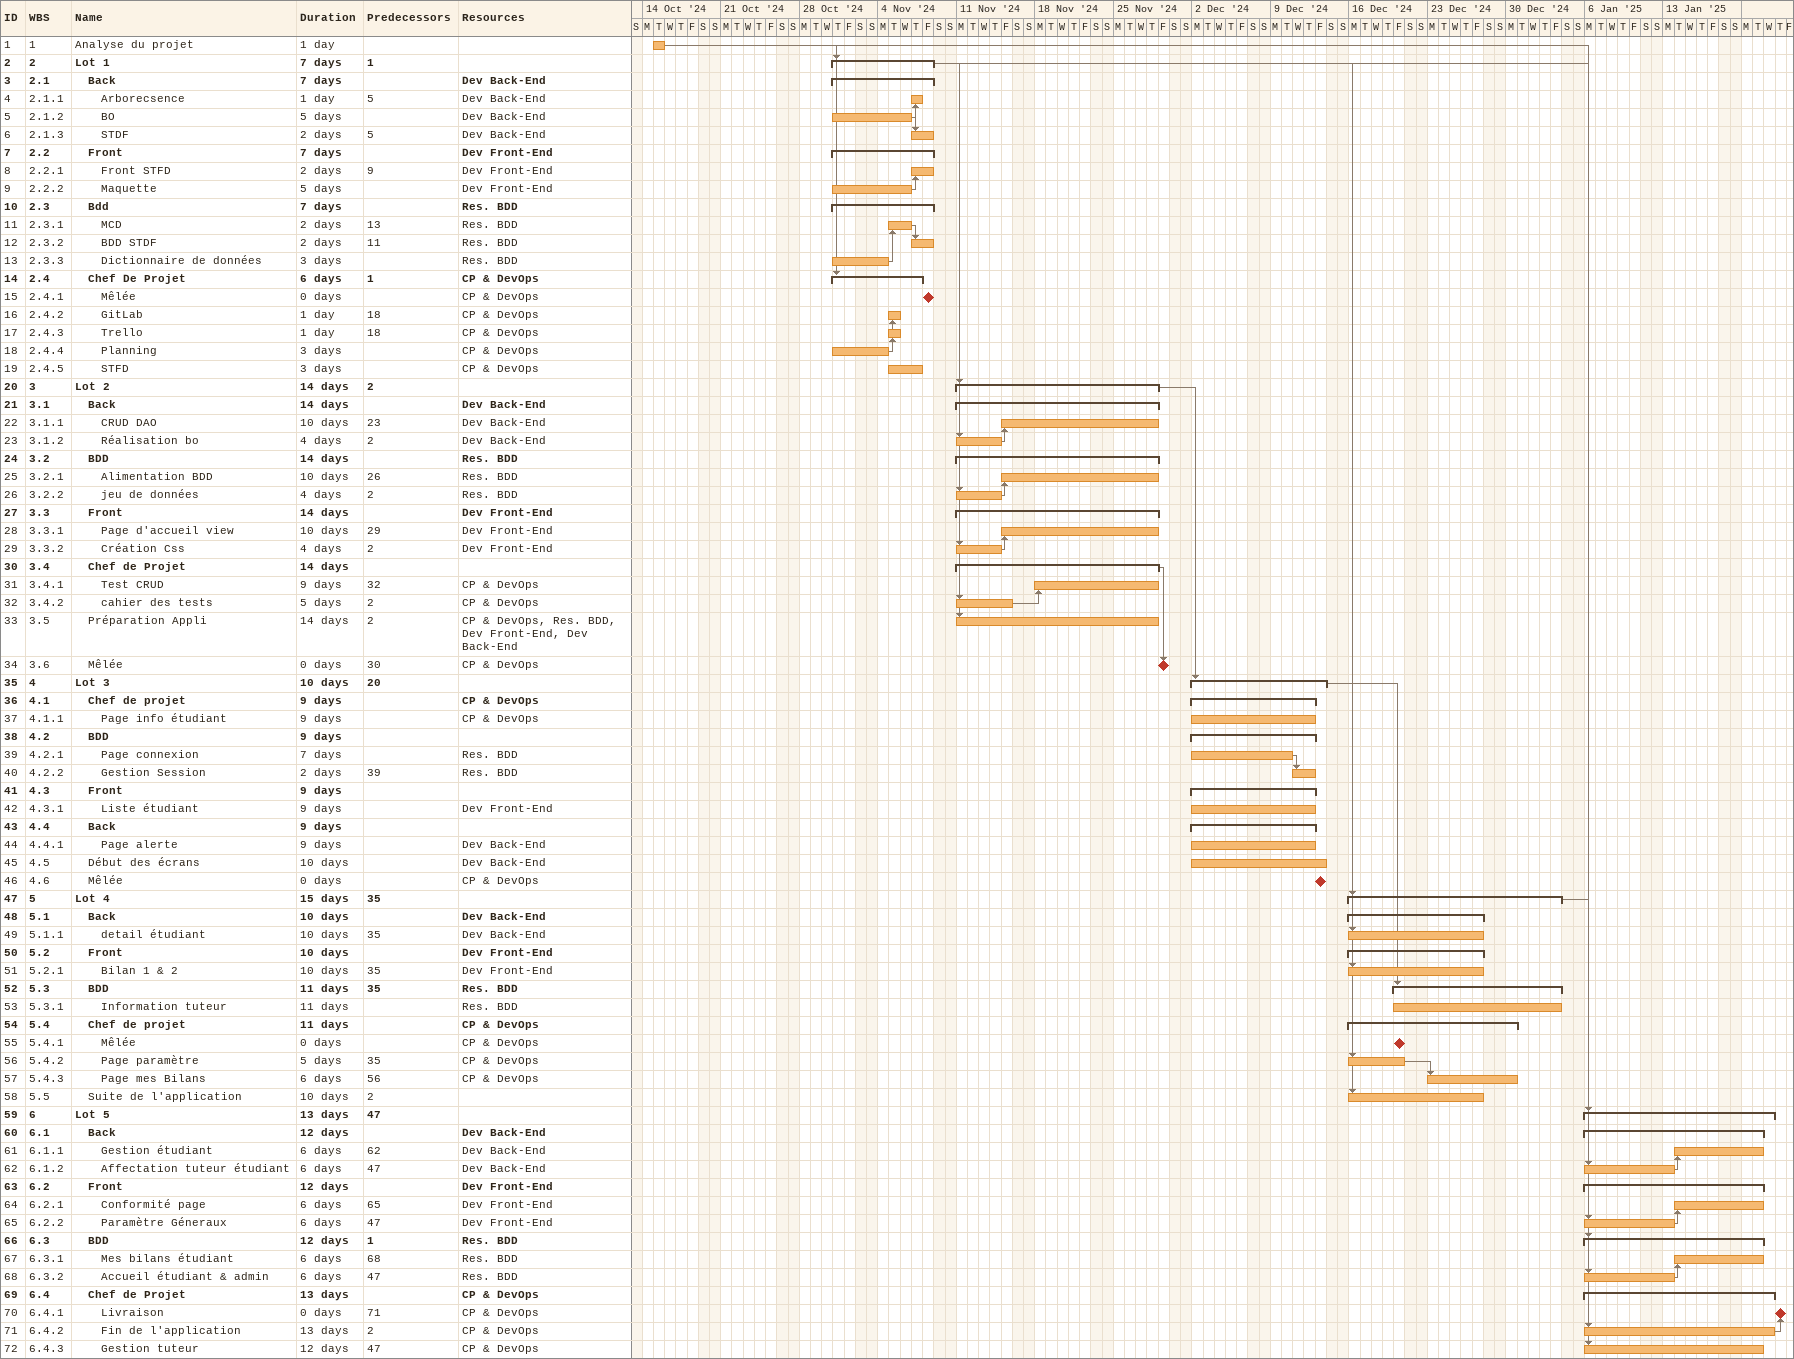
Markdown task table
| ID | WBS | Task | Duration | Start | Finish | Predecessors | Resources |
|---|---|---|---|---|---|---|---|
| 1 | 1 | Analyse du projet | 1d | 2024-10-15 | 2024-10-15 |  |  |
| 2 | 2 | **Lot 1** | 7d | 2024-10-31 | 2024-11-08 | 1 |  |
| 3 | 2.1 | **Back** | 7d | 2024-10-31 | 2024-11-08 |  | Dev Back-End |
| 4 | 2.1.1 | Arborecsence | 1d | 2024-11-07 | 2024-11-07 | 5 | Dev Back-End |
| 5 | 2.1.2 | BO | 5d | 2024-10-31 | 2024-11-06 |  | Dev Back-End |
| 6 | 2.1.3 | STDF | 2d | 2024-11-07 | 2024-11-08 | 5 | Dev Back-End |
| 7 | 2.2 | **Front** | 7d | 2024-10-31 | 2024-11-08 |  | Dev Front-End |
| 8 | 2.2.1 | Front STFD | 2d | 2024-11-07 | 2024-11-08 | 9 | Dev Front-End |
| 9 | 2.2.2 | Maquette | 5d | 2024-10-31 | 2024-11-06 |  | Dev Front-End |
| 10 | 2.3 | **Bdd** | 7d | 2024-10-31 | 2024-11-08 |  | Res. BDD |
| 11 | 2.3.1 | MCD | 2d | 2024-11-05 | 2024-11-06 | 13 | Res. BDD |
| 12 | 2.3.2 | BDD STDF | 2d | 2024-11-07 | 2024-11-08 | 11 | Res. BDD |
| 13 | 2.3.3 | Dictionnaire de données | 3d | 2024-10-31 | 2024-11-04 |  | Res. BDD |
| 14 | 2.4 | **Chef De Projet** | 6d | 2024-10-31 | 2024-11-07 | 1 | CP & DevOps |
| 15 | 2.4.1 | Mêlée | 0d | 2024-11-08 | 2024-11-08 |  | CP & DevOps |
| 16 | 2.4.2 | GitLab | 1d | 2024-11-05 | 2024-11-05 | 18 | CP & DevOps |
| 17 | 2.4.3 | Trello | 1d | 2024-11-05 | 2024-11-05 | 18 | CP & DevOps |
| 18 | 2.4.4 | Planning | 3d | 2024-10-31 | 2024-11-04 |  | CP & DevOps |
| 19 | 2.4.5 | STFD | 3d | 2024-11-05 | 2024-11-07 |  | CP & DevOps |
| 20 | 3 | **Lot 2** | 14d | 2024-11-11 | 2024-11-28 | 2 |  |
| 21 | 3.1 | **Back** | 14d | 2024-11-11 | 2024-11-28 |  | Dev Back-End |
| 22 | 3.1.1 | CRUD DAO | 10d | 2024-11-15 | 2024-11-28 | 23 | Dev Back-End |
| 23 | 3.1.2 | Réalisation bo | 4d | 2024-11-11 | 2024-11-14 | 2 | Dev Back-End |
| 24 | 3.2 | **BDD** | 14d | 2024-11-11 | 2024-11-28 |  | Res. BDD |
| 25 | 3.2.1 | Alimentation BDD | 10d | 2024-11-15 | 2024-11-28 | 26 | Res. BDD |
| 26 | 3.2.2 | jeu de données | 4d | 2024-11-11 | 2024-11-14 | 2 | Res. BDD |
| 27 | 3.3 | **Front** | 14d | 2024-11-11 | 2024-11-28 |  | Dev Front-End |
| 28 | 3.3.1 | Page d'accueil view | 10d | 2024-11-15 | 2024-11-28 | 29 | Dev Front-End |
| 29 | 3.3.2 | Création Css | 4d | 2024-11-11 | 2024-11-14 | 2 | Dev Front-End |
| 30 | 3.4 | **Chef de Projet** | 14d | 2024-11-11 | 2024-11-28 |  |  |
| 31 | 3.4.1 | Test CRUD | 9d | 2024-11-18 | 2024-11-28 | 32 | CP & DevOps |
| 32 | 3.4.2 | cahier des tests | 5d | 2024-11-11 | 2024-11-15 | 2 | CP & DevOps |
| 33 | 3.5 | Préparation Appli | 14d | 2024-11-11 | 2024-11-28 | 2 | CP & DevOps, Res. BDD, Dev Front-End, Dev Back-End |
| 34 | 3.6 | Mêlée | 0d | 2024-11-29 | 2024-11-29 | 30 | CP & DevOps |
| 35 | 4 | **Lot 3** | 10d | 2024-12-02 | 2024-12-13 | 20 |  |
| 36 | 4.1 | **Chef de projet** | 9d | 2024-12-02 | 2024-12-12 |  | CP & DevOps |
| 37 | 4.1.1 | Page info étudiant | 9d | 2024-12-02 | 2024-12-12 |  | CP & DevOps |
| 38 | 4.2 | **BDD** | 9d | 2024-12-02 | 2024-12-12 |  |  |
| 39 | 4.2.1 | Page connexion | 7d | 2024-12-02 | 2024-12-10 |  | Res. BDD |
| 40 | 4.2.2 | Gestion Session | 2d | 2024-12-11 | 2024-12-12 | 39 | Res. BDD |
| 41 | 4.3 | **Front** | 9d | 2024-12-02 | 2024-12-12 |  |  |
| 42 | 4.3.1 | Liste étudiant | 9d | 2024-12-02 | 2024-12-12 |  | Dev Front-End |
| 43 | 4.4 | **Back** | 9d | 2024-12-02 | 2024-12-12 |  |  |
| 44 | 4.4.1 | Page alerte | 9d | 2024-12-02 | 2024-12-12 |  | Dev Back-End |
| 45 | 4.5 | Début des écrans | 10d | 2024-12-02 | 2024-12-13 |  | Dev Back-End |
| 46 | 4.6 | Mêlée | 0d | 2024-12-13 | 2024-12-13 |  | CP & DevOps |
| 47 | 5 | **Lot 4** | 15d | 2024-12-16 | 2025-01-03 | 35 |  |
| 48 | 5.1 | **Back** | 10d | 2024-12-16 | 2024-12-27 |  | Dev Back-End |
| 49 | 5.1.1 | detail étudiant | 10d | 2024-12-16 | 2024-12-27 | 35 | Dev Back-End |
| 50 | 5.2 | **Front** | 10d | 2024-12-16 | 2024-12-27 |  | Dev Front-End |
| 51 | 5.2.1 | Bilan 1 & 2 | 10d | 2024-12-16 | 2024-12-27 | 35 | Dev Front-End |
| 52 | 5.3 | **BDD** | 11d | 2024-12-20 | 2025-01-03 | 35 | Res. BDD |
| 53 | 5.3.1 | Information tuteur | 11d | 2024-12-20 | 2025-01-03 |  | Res. BDD |
| 54 | 5.4 | **Chef de projet** | 11d | 2024-12-16 | 2024-12-30 |  | CP & DevOps |
| 55 | 5.4.1 | Mêlée | 0d | 2024-12-20 | 2024-12-20 |  | CP & DevOps |
| 56 | 5.4.2 | Page paramètre | 5d | 2024-12-16 | 2024-12-20 | 35 | CP & DevOps |
| 57 | 5.4.3 | Page mes Bilans | 6d | 2024-12-23 | 2024-12-30 | 56 | CP & DevOps |
| 58 | 5.5 | Suite de l'application | 10d | 2024-12-16 | 2024-12-27 | 2 |  |
| 59 | 6 | **Lot 5** | 13d | 2025-01-06 | 2025-01-22 | 47 |  |
| 60 | 6.1 | **Back** | 12d | 2025-01-06 | 2025-01-21 |  | Dev Back-End |
| 61 | 6.1.1 | Gestion étudiant | 6d | 2025-01-14 | 2025-01-21 | 62 | Dev Back-End |
| 62 | 6.1.2 | Affectation tuteur étudiant | 6d | 2025-01-06 | 2025-01-13 | 47 | Dev Back-End |
| 63 | 6.2 | **Front** | 12d | 2025-01-06 | 2025-01-21 |  | Dev Front-End |
| 64 | 6.2.1 | Conformité page | 6d | 2025-01-14 | 2025-01-21 | 65 | Dev Front-End |
| 65 | 6.2.2 | Paramètre Géneraux | 6d | 2025-01-06 | 2025-01-13 | 47 | Dev Front-End |
| 66 | 6.3 | **BDD** | 12d | 2025-01-06 | 2025-01-21 | 1 | Res. BDD |
| 67 | 6.3.1 | Mes bilans étudiant | 6d | 2025-01-14 | 2025-01-21 | 68 | Res. BDD |
| 68 | 6.3.2 | Accueil étudiant & admin | 6d | 2025-01-06 | 2025-01-13 | 47 | Res. BDD |
| 69 | 6.4 | **Chef de Projet** | 13d | 2025-01-06 | 2025-01-22 |  | CP & DevOps |
| 70 | 6.4.1 | Livraison | 0d | 2025-01-23 | 2025-01-23 | 71 | CP & DevOps |
| 71 | 6.4.2 | Fin de l'application | 13d | 2025-01-06 | 2025-01-22 | 2 | CP & DevOps |
| 72 | 6.4.3 | Gestion tuteur | 12d | 2025-01-06 | 2025-01-21 | 47 | CP & DevOps |
